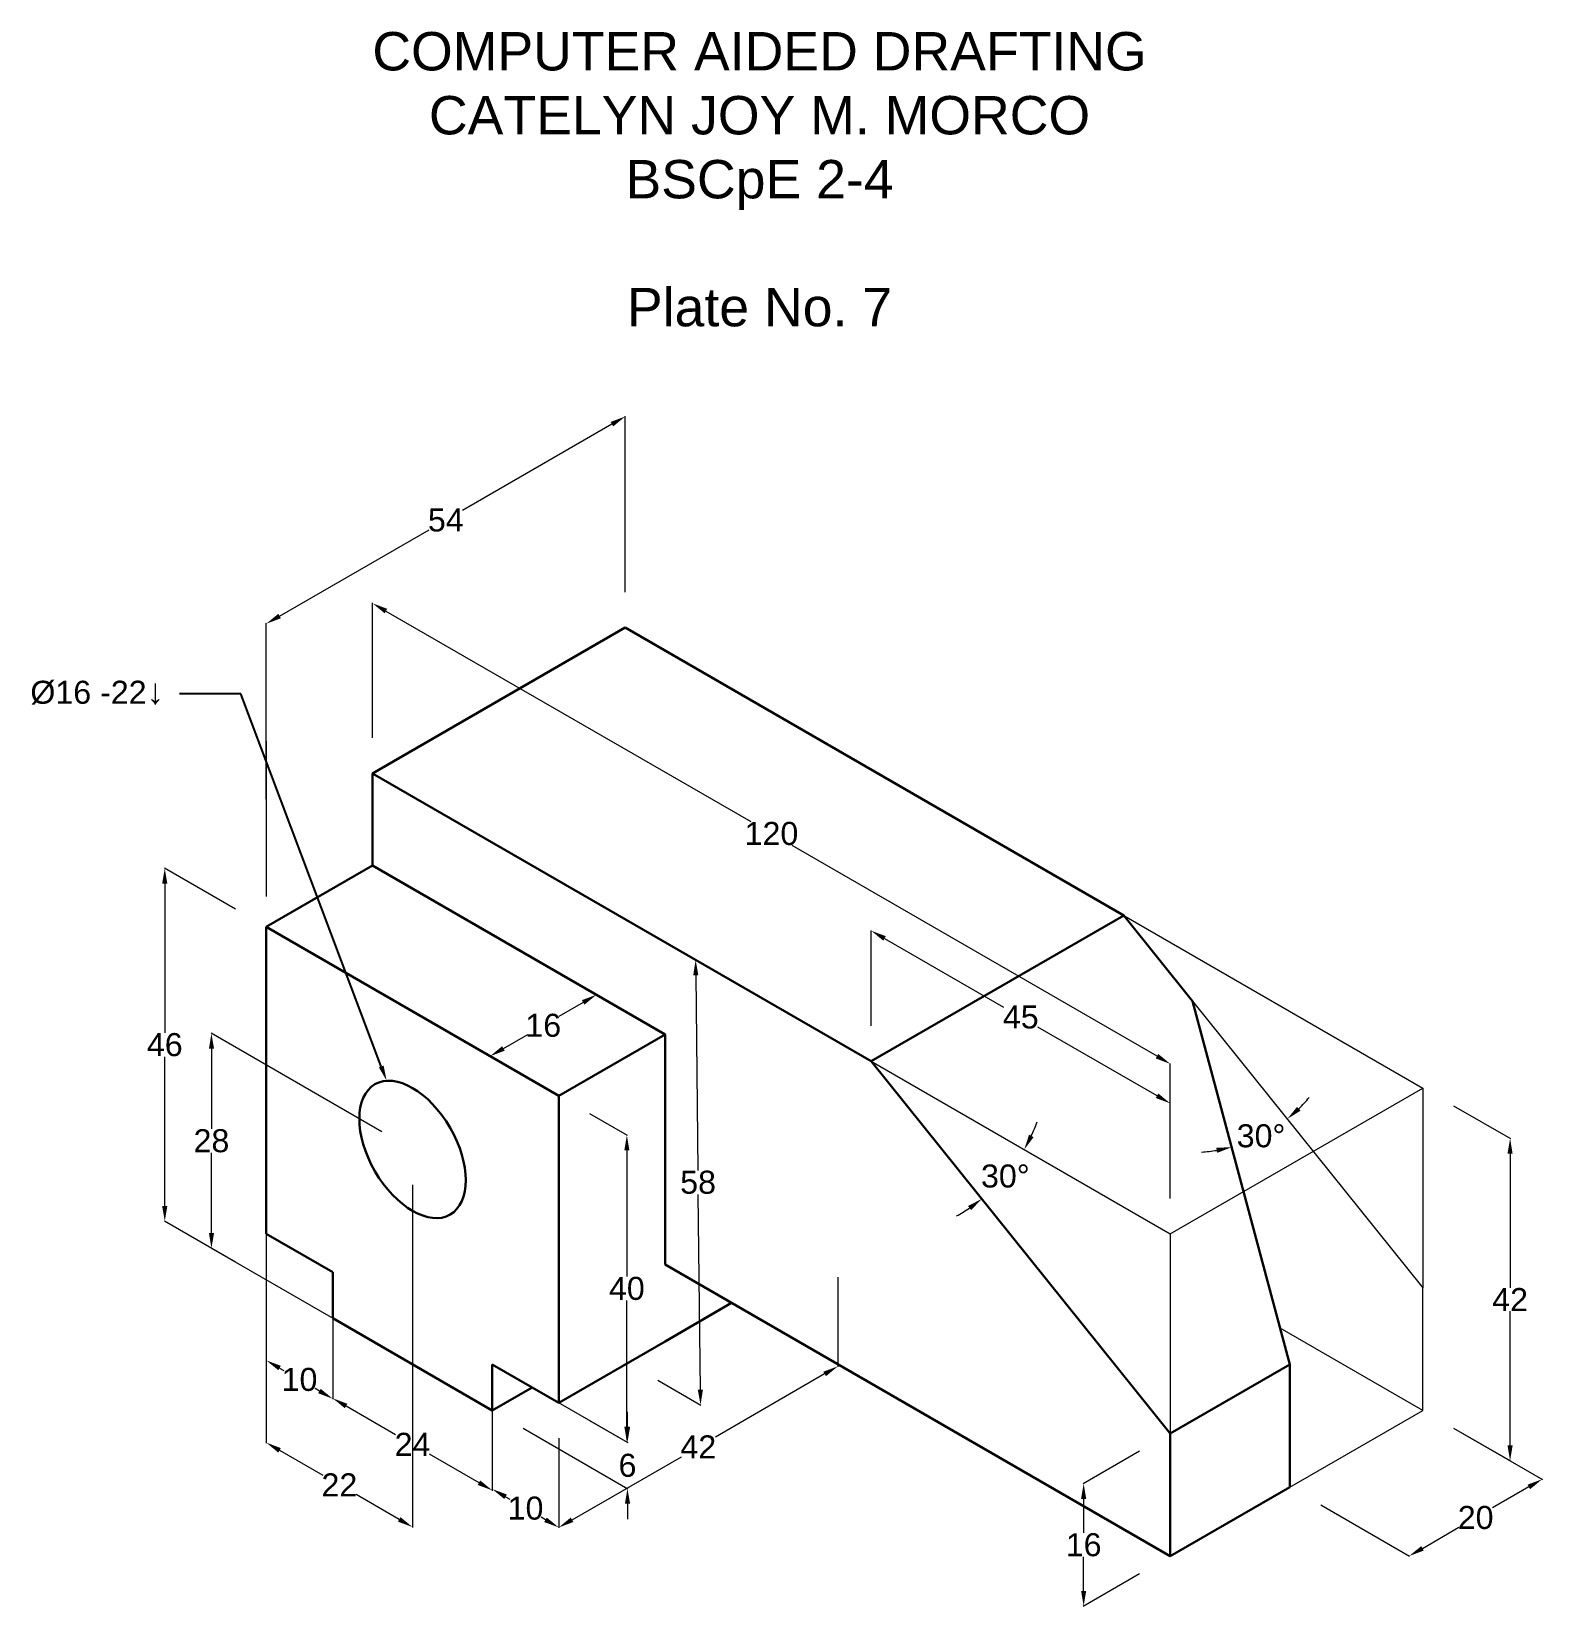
# Model space of a CAD drawing. Header units: inches. Extents: x 119 to 316, y 0 to 205.
import ezdxf
from ezdxf import colors
from ezdxf.entities.mleader import LeaderData, LeaderLine
from ezdxf.math import Vec2, Vec3

# ---------------------------------------------------------------- set-up
doc = ezdxf.new("R2010")
doc.units = ezdxf.units.IN
doc.header["$LTSCALE"] = 10
doc.header["$MEASUREMENT"] = 0
doc.header["$PDMODE"] = 35
for name, color, linetype, lineweight in [('const lines', 5, 'Continuous', 9), ('dims', 3, 'Continuous', 13), ('Objectline', 7, 'Continuous', 30)]:
    doc.layers.add(name, color=color, linetype=linetype, lineweight=lineweight)
doc.styles.get("Standard").update_dxf_attribs({"font": 'arial.ttf'})
doc.dimstyles.new('Copy(3) of ISO-25', dxfattribs={"dimtxt": 3, "dimasz": 2, "dimexe": 0.049213, "dimexo": 4, "dimgap": 0.024606, "dimtad": 0, "dimtih": 1, "dimtoh": 1, "dimdec": 0, "dimzin": 1, "dimdsep": 46, "dimtxsty": 'Standard', "dimcen": 0, "dimadec": 0, "dimazin": 0, "dimtfac": 1, "dimtdec": 0, "dimtofl": 0, "dimtmove": 1, "dimatfit": 1, "dimfxl": 0.03937, "dimlwd": 13, "dimlwe": 13, "dimarcsym": 0})

# ---------------------------------------------------------------- blocks, each defined once
blk = doc.blocks.new('*D0')
at = {"layer": 'Defpoints', "color": 0, "transparency": 16777216}
for p in [(300.5, 25.76), (283.18, 15.76), (298.71, 6.79)]:
    blk.add_point(p, dxfattribs=at)
at = {"layer": 'dims', "color": 0, "linetype": 'Continuous', "lineweight": 13, "transparency": 16777216}
for p, q in [((304.5, 23.45), (316.08, 16.77)), ((314.3, 15.79), (309.56, 13.06)), ((287.18, 13.45), (298.76, 6.77)), ((300.44, 7.79), (305.18, 10.53))]:
    blk.add_line(p, q, dxfattribs=at)
at = {"layer": 'dims', "color": 0, "transparency": 16777216}
for points in [[(314.13, 16.08), (314.47, 15.5), (316.03, 16.79)], [(300.28, 8.08), (300.61, 7.5), (298.71, 6.79)]]:
    blk.add_solid(points, dxfattribs=at)
at = {"layer": 'dims', "color": 0, "transparency": 16777216, "insert": (307.37, 11.79), "char_height": 3, "attachment_point": 5}
blk.add_mtext('20', dxfattribs=at)
blk = doc.blocks.new('*D1')
at = {"layer": 'Defpoints', "color": 0, "transparency": 16777216}
for p in [(228.62, 71.26), (228.62, 71.26), (245.14, 55.23), (267.59, 48.76), (267.59, 22.76)]:
    blk.add_point(p, dxfattribs=at)
at = {"layer": 'dims', "color": 0, "linetype": 'Continuous', "lineweight": 13, "transparency": 16777216}
for start, end in [(334.9793, 339.9587), (298.8242, 303.8035)]:
    blk.add_arc((228.62, 71.26), 23.02, start, end, dxfattribs=at)
at = {"layer": 'dims', "color": 0, "transparency": 16777216}
for points in [[(249.78, 61.37), (249.19, 61.68), (248.56, 59.75)], [(241.23, 52.4), (241.63, 51.86), (243.04, 53.31)]]:
    blk.add_solid(points, dxfattribs=at)
at = {"layer": 'dims', "color": 0, "transparency": 16777216, "insert": (246.1, 56.28), "char_height": 3, "attachment_point": 5}
blk.add_mtext('30%%D', dxfattribs=at)
blk = doc.blocks.new('*D2')
at = {"layer": 'Defpoints', "color": 0, "transparency": 16777216}
for p in [(270.5, 79.09), (270.5, 79.09), (278.18, 60.95), (300.5, 41.76), (283.18, 31.76)]:
    blk.add_point(p, dxfattribs=at)
at = {"layer": 'dims', "color": 0, "linetype": 'Continuous', "lineweight": 13, "transparency": 16777216}
for start, end in [(314.6035, 320.4233), (273.3557, 279.1754)]:
    blk.add_arc((270.5, 79.09), 19.7, start, end, dxfattribs=at)
at = {"layer": 'dims', "color": 0, "transparency": 16777216}
for points in [[(284.56, 64.82), (284.11, 65.32), (282.84, 63.74)], [(273.57, 59.97), (273.71, 59.32), (275.6, 60.06)]]:
    blk.add_solid(points, dxfattribs=at)
at = {"layer": 'dims', "color": 0, "transparency": 16777216, "insert": (279.41, 61.52), "char_height": 3, "attachment_point": 5}
blk.add_mtext('30%%D', dxfattribs=at)
blk = doc.blocks.new('*D3')
at = {"layer": 'Defpoints', "color": 0, "transparency": 16777216}
for p in [(149.81, 128.26), (196.58, 127.76), (149.81, 100.76)]:
    blk.add_point(p, dxfattribs=at)
at = {"layer": 'dims', "color": 0, "linetype": 'Continuous', "lineweight": 13, "transparency": 16777216}
for p, q in [((194.85, 154.26), (175.36, 143.01)), ((196.58, 132.38), (196.58, 155.32)), ((151.55, 129.26), (171.03, 140.51)), ((149.81, 105.38), (149.81, 128.32))]:
    blk.add_line(p, q, dxfattribs=at)
at = {"layer": 'dims', "color": 0, "transparency": 16777216}
for points in [[(194.68, 154.55), (195.01, 153.97), (196.58, 155.26)], [(151.38, 129.55), (151.71, 128.97), (149.81, 128.26)]]:
    blk.add_solid(points, dxfattribs=at)
at = {"layer": 'dims', "color": 0, "transparency": 16777216, "insert": (173.2, 141.76), "char_height": 3, "attachment_point": 5}
blk.add_mtext('54', dxfattribs=at)
blk = doc.blocks.new('*D4')
at = {"layer": 'Defpoints', "color": 0, "transparency": 16777216}
for p in [(224.29, 47.76), (187.92, 26.76), (187.92, 10.51)]:
    blk.add_point(p, dxfattribs=at)
at = {"layer": 'dims', "color": 0, "linetype": 'Continuous', "lineweight": 13, "transparency": 16777216}
for p, q in [((224.29, 43.14), (224.29, 31.45)), ((222.56, 30.51), (208.32, 22.29)), ((187.92, 22.14), (187.92, 10.45)), ((189.65, 11.51), (203.89, 19.73))]:
    blk.add_line(p, q, dxfattribs=at)
at = {"layer": 'dims', "color": 0, "transparency": 16777216}
for points in [[(222.39, 30.8), (222.73, 30.22), (224.29, 31.51)], [(189.48, 11.8), (189.82, 11.22), (187.92, 10.51)]]:
    blk.add_solid(points, dxfattribs=at)
at = {"layer": 'dims', "color": 0, "transparency": 16777216, "insert": (206.1, 21.01), "char_height": 3, "attachment_point": 5}
blk.add_mtext('42', dxfattribs=at)
blk = doc.blocks.new('*D5')
at = {"layer": 'Defpoints', "color": 0, "transparency": 16777216}
for p in [(187.92, 66.76), (187.92, 26.76), (196.79, 21.64)]:
    blk.add_point(p, dxfattribs=at)
at = {"layer": 'dims', "color": 0, "linetype": 'Continuous', "lineweight": 13, "transparency": 16777216}
for p, q in [((191.92, 64.45), (196.84, 61.61)), ((196.79, 59.64), (196.79, 43.19)), ((196.79, 23.64), (196.79, 40.08)), ((191.92, 24.45), (196.84, 21.61))]:
    blk.add_line(p, q, dxfattribs=at)
at = {"layer": 'dims', "color": 0, "transparency": 16777216}
for points in [[(196.46, 59.64), (197.12, 59.64), (196.79, 61.64)], [(196.46, 23.64), (197.12, 23.64), (196.79, 21.64)]]:
    blk.add_solid(points, dxfattribs=at)
at = {"layer": 'dims', "color": 0, "transparency": 16777216, "insert": (196.79, 41.64), "char_height": 3, "attachment_point": 5}
blk.add_mtext('40', dxfattribs=at)
blk = doc.blocks.new('*D6')
at = {"layer": 'Defpoints', "color": 0, "transparency": 16777216}
for p in [(179.26, 31.76), (179.26, 25.76), (196.87, 15.59)]:
    blk.add_point(p, dxfattribs=at)
at = {"layer": 'dims', "color": 0, "linetype": 'Continuous', "lineweight": 13, "transparency": 16777216}
for p, q in [((183.26, 29.45), (196.92, 21.56)), ((196.87, 23.59), (196.87, 25.59)), ((183.26, 23.45), (196.92, 15.56)), ((196.87, 13.59), (196.87, 11.59))]:
    blk.add_line(p, q, dxfattribs=at)
at = {"layer": 'dims', "color": 0, "transparency": 16777216}
for points in [[(196.54, 23.59), (197.21, 23.59), (196.87, 21.59)], [(196.54, 13.59), (197.21, 13.59), (196.87, 15.59)]]:
    blk.add_solid(points, dxfattribs=at)
at = {"layer": 'dims', "color": 0, "transparency": 16777216, "insert": (196.87, 18.59), "char_height": 3, "attachment_point": 5}
blk.add_mtext('6', dxfattribs=at)
blk = doc.blocks.new('*D8')
at = {"layer": 'Defpoints', "color": 0, "transparency": 16777216}
for p in [(149.81, 48.76), (158.47, 43.76), (158.47, 27.28)]:
    blk.add_point(p, dxfattribs=at)
at = {"layer": 'dims', "color": 0, "linetype": 'Continuous', "lineweight": 13, "transparency": 16777216}
for p, q in [((149.81, 44.14), (149.81, 32.23)), ((158.47, 39.14), (158.47, 27.23)), ((151.55, 31.28), (152.12, 30.95)), ((156.74, 28.28), (156.17, 28.61))]:
    blk.add_line(p, q, dxfattribs=at)
at = {"layer": 'dims', "color": 0, "transparency": 16777216}
for points in [[(151.71, 31.57), (151.38, 31), (149.81, 32.28)], [(156.91, 28.57), (156.57, 28), (158.47, 27.28)]]:
    blk.add_solid(points, dxfattribs=at)
at = {"layer": 'dims', "color": 0, "transparency": 16777216, "insert": (154.14, 29.78), "char_height": 3, "attachment_point": 5}
blk.add_mtext('10', dxfattribs=at)
blk = doc.blocks.new('*D9')
at = {"layer": 'Defpoints', "color": 0, "transparency": 16777216}
for p in [(179.26, 31.76), (187.92, 26.76), (187.92, 10.51)]:
    blk.add_point(p, dxfattribs=at)
at = {"layer": 'dims', "color": 0, "linetype": 'Continuous', "lineweight": 13, "transparency": 16777216}
for p, q in [((179.26, 27.14), (179.26, 15.45)), ((187.92, 22.14), (187.92, 10.45)), ((180.99, 14.51), (181.56, 14.18)), ((186.19, 11.51), (185.62, 11.84))]:
    blk.add_line(p, q, dxfattribs=at)
at = {"layer": 'dims', "color": 0, "transparency": 16777216}
for points in [[(181.16, 14.8), (180.82, 14.22), (179.26, 15.51)], [(186.35, 11.8), (186.02, 11.22), (187.92, 10.51)]]:
    blk.add_solid(points, dxfattribs=at)
at = {"layer": 'dims', "color": 0, "transparency": 16777216, "insert": (183.59, 13.01), "char_height": 3, "attachment_point": 5}
blk.add_mtext('10', dxfattribs=at)
blk = doc.blocks.new('*D10')
at = {"layer": 'Defpoints', "color": 0, "transparency": 16777216}
for p in [(158.47, 37.76), (179.26, 25.76), (179.26, 15.34)]:
    blk.add_point(p, dxfattribs=at)
at = {"layer": 'dims', "color": 0, "linetype": 'Continuous', "lineweight": 13, "transparency": 16777216}
for p, q in [((158.47, 33.14), (158.47, 27.28)), ((160.21, 26.34), (166.67, 22.61)), ((179.26, 21.14), (179.26, 15.28)), ((177.53, 16.34), (171.06, 20.08))]:
    blk.add_line(p, q, dxfattribs=at)
at = {"layer": 'dims', "color": 0, "transparency": 16777216}
for points in [[(160.37, 26.63), (160.04, 26.05), (158.47, 27.34)], [(177.69, 16.63), (177.36, 16.05), (179.26, 15.34)]]:
    blk.add_solid(points, dxfattribs=at)
at = {"layer": 'dims', "color": 0, "transparency": 16777216, "insert": (168.87, 21.34), "char_height": 3, "attachment_point": 5}
blk.add_mtext('24', dxfattribs=at)
blk = doc.blocks.new('*D12')
at = {"layer": 'Defpoints', "color": 0, "transparency": 16777216}
for p in [(149.81, 88.76), (136.59, 50.4), (149.81, 42.76)]:
    blk.add_point(p, dxfattribs=at)
at = {"layer": 'dims', "color": 0, "linetype": 'Continuous', "lineweight": 13, "transparency": 16777216}
for p, q in [((145.81, 91.07), (136.54, 96.42)), ((136.59, 94.4), (136.59, 74.95)), ((136.59, 52.4), (136.59, 71.84)), ((145.81, 45.07), (136.54, 50.42))]:
    blk.add_line(p, q, dxfattribs=at)
at = {"layer": 'dims', "color": 0, "transparency": 16777216}
for points in [[(136.25, 94.4), (136.92, 94.4), (136.59, 96.4)], [(136.25, 52.4), (136.92, 52.4), (136.59, 50.4)]]:
    blk.add_solid(points, dxfattribs=at)
at = {"layer": 'dims', "color": 0, "transparency": 16777216, "insert": (136.59, 73.4), "char_height": 3, "attachment_point": 5}
blk.add_mtext('46', dxfattribs=at)
blk = doc.blocks.new('*D13')
at = {"layer": 'Defpoints', "color": 0, "transparency": 16777216}
for p in [(228.62, 88.26), (228.62, 71.26), (267.59, 48.76)]:
    blk.add_point(p, dxfattribs=at)
at = {"layer": 'dims', "color": 0, "linetype": 'Continuous', "lineweight": 13, "transparency": 16777216}
for p, q in [((228.62, 75.88), (228.62, 88.31)), ((230.35, 87.26), (245.86, 78.3)), ((265.86, 66.76), (250.35, 75.71)), ((267.59, 53.38), (267.59, 65.81))]:
    blk.add_line(p, q, dxfattribs=at)
at = {"layer": 'dims', "color": 0, "transparency": 16777216}
for points in [[(230.52, 87.55), (230.19, 86.97), (228.62, 88.26)], [(266.03, 67.05), (265.69, 66.47), (267.59, 65.76)]]:
    blk.add_solid(points, dxfattribs=at)
at = {"layer": 'dims', "color": 0, "transparency": 16777216, "insert": (248.11, 77.01), "char_height": 3, "attachment_point": 5}
blk.add_mtext('45', dxfattribs=at)
blk = doc.blocks.new('*D14')
at = {"layer": 'Defpoints', "color": 0, "transparency": 16777216}
for p in [(267.59, 22.76), (267.59, 6.76), (256.3, 0.24)]:
    blk.add_point(p, dxfattribs=at)
at = {"layer": 'dims', "color": 0, "linetype": 'Continuous', "lineweight": 13, "transparency": 16777216}
for p, q in [((263.59, 20.45), (256.25, 16.21)), ((256.3, 14.24), (256.3, 9.8)), ((256.3, 2.24), (256.3, 6.68)), ((263.59, 4.45), (256.25, 0.21))]:
    blk.add_line(p, q, dxfattribs=at)
at = {"layer": 'dims', "color": 0, "transparency": 16777216}
for points in [[(255.97, 14.24), (256.63, 14.24), (256.3, 16.24)], [(255.97, 2.24), (256.63, 2.24), (256.3, 0.24)]]:
    blk.add_solid(points, dxfattribs=at)
at = {"layer": 'dims', "color": 0, "transparency": 16777216, "insert": (256.3, 8.24), "char_height": 3, "attachment_point": 5}
blk.add_mtext('16', dxfattribs=at)
blk = doc.blocks.new('*D15')
at = {"layer": 'Defpoints', "color": 0, "transparency": 16777216}
for p in [(163.67, 108.76), (267.59, 70.91), (267.59, 48.76)]:
    blk.add_point(p, dxfattribs=at)
at = {"layer": 'dims', "color": 0, "linetype": 'Continuous', "lineweight": 13, "transparency": 16777216}
for p, q in [((163.67, 113.38), (163.67, 130.97)), ((165.4, 129.91), (212.94, 102.47)), ((265.86, 71.91), (218.33, 99.35)), ((267.59, 53.38), (267.59, 70.97))]:
    blk.add_line(p, q, dxfattribs=at)
at = {"layer": 'dims', "color": 0, "transparency": 16777216}
for points in [[(165.57, 130.2), (165.23, 129.62), (163.67, 130.91)], [(266.03, 72.2), (265.69, 71.62), (267.59, 70.91)]]:
    blk.add_solid(points, dxfattribs=at)
at = {"layer": 'dims', "color": 0, "transparency": 16777216, "insert": (215.63, 100.91), "char_height": 3, "attachment_point": 5}
blk.add_mtext('120', dxfattribs=at)
blk = doc.blocks.new('*D16')
at = {"layer": 'Defpoints', "color": 0, "transparency": 16777216}
for p in [(300.5, 67.76), (300.5, 25.76), (311.86, 19.2)]:
    blk.add_point(p, dxfattribs=at)
at = {"layer": 'dims', "color": 0, "linetype": 'Continuous', "lineweight": 13, "transparency": 16777216}
for p, q in [((304.5, 65.45), (311.91, 61.18)), ((311.86, 59.2), (311.86, 41.73)), ((311.86, 21.2), (311.86, 38.67)), ((304.5, 23.45), (311.91, 19.18))]:
    blk.add_line(p, q, dxfattribs=at)
at = {"layer": 'dims', "color": 0, "transparency": 16777216}
for points in [[(311.52, 59.2), (312.19, 59.2), (311.86, 61.2)], [(311.52, 21.2), (312.19, 21.2), (311.86, 19.2)]]:
    blk.add_solid(points, dxfattribs=at)
at = {"layer": 'dims', "color": 0, "transparency": 16777216, "insert": (311.86, 40.2), "char_height": 3, "attachment_point": 5}
blk.add_mtext('42', dxfattribs=at)
blk = doc.blocks.new('*D17')
at = {"layer": 'Defpoints', "color": 0, "transparency": 16777216}
for p in [(196.15, 90.01), (196.79, 32.01), (206.39, 26.47)]:
    blk.add_point(p, dxfattribs=at)
at = {"layer": 'dims', "color": 0, "linetype": 'Continuous', "lineweight": 13, "transparency": 16777216}
for p, q in [((200.17, 87.69), (205.8, 84.44)), ((205.77, 82.47), (206.05, 57.02)), ((206.37, 28.47), (206.08, 53.91)), ((200.81, 29.69), (206.44, 26.44))]:
    blk.add_line(p, q, dxfattribs=at)
at = {"layer": 'dims', "color": 0, "transparency": 16777216}
for points in [[(206.1, 82.47), (205.44, 82.46), (205.75, 84.47)], [(206.7, 28.47), (206.03, 28.47), (206.39, 26.47)]]:
    blk.add_solid(points, dxfattribs=at)
at = {"layer": 'dims', "color": 0, "transparency": 16777216, "insert": (206.07, 55.47), "char_height": 3, "attachment_point": 5}
blk.add_mtext('58', dxfattribs=at)
blk = doc.blocks.new('*D18')
at = {"layer": 'Defpoints', "color": 0, "transparency": 16777216}
for p in [(201.77, 74.76), (178.98, 71.92), (187.92, 66.76)]:
    blk.add_point(p, dxfattribs=at)
at = {"layer": 'dims', "color": 0, "linetype": 'Continuous', "lineweight": 13, "transparency": 16777216}
for p, q in [((191.1, 78.92), (187.93, 77.1)), ((197.77, 77.07), (192.78, 79.95)), ((180.71, 72.92), (183.87, 74.75)), ((183.92, 69.07), (178.93, 71.95))]:
    blk.add_line(p, q, dxfattribs=at)
at = {"layer": 'dims', "color": 0, "transparency": 16777216}
for points in [[(190.93, 79.21), (191.27, 78.63), (192.83, 79.92)], [(180.54, 73.21), (180.87, 72.63), (178.98, 71.92)]]:
    blk.add_solid(points, dxfattribs=at)
at = {"layer": 'dims', "color": 0, "transparency": 16777216, "insert": (185.9, 75.92), "char_height": 3, "attachment_point": 5}
blk.add_mtext('16', dxfattribs=at)
blk = doc.blocks.new('*D19')
at = {"layer": 'Defpoints', "color": 0, "transparency": 16777216}
for p in [(168.87, 59.76), (142.67, 46.88), (168.87, 31.76)]:
    blk.add_point(p, dxfattribs=at)
at = {"layer": 'dims', "color": 0, "linetype": 'Continuous', "lineweight": 13, "transparency": 16777216}
for p, q in [((164.87, 62.07), (142.62, 74.91)), ((142.67, 72.88), (142.67, 62.44)), ((142.67, 48.88), (142.67, 59.33)), ((164.87, 34.07), (142.62, 46.91))]:
    blk.add_line(p, q, dxfattribs=at)
at = {"layer": 'dims', "color": 0, "transparency": 16777216}
for points in [[(142.34, 72.88), (143.01, 72.88), (142.67, 74.88)], [(142.34, 48.88), (143.01, 48.88), (142.67, 46.88)]]:
    blk.add_solid(points, dxfattribs=at)
at = {"layer": 'dims', "color": 0, "transparency": 16777216, "insert": (142.67, 60.88), "char_height": 3, "attachment_point": 5}
blk.add_mtext('28', dxfattribs=at)
blk = doc.blocks.new('*D20')
at = {"layer": 'Defpoints', "color": 0, "transparency": 16777216}
for p in [(149.81, 70.76), (168.87, 59.76), (149.81, 21.56)]:
    blk.add_point(p, dxfattribs=at)
at = {"layer": 'dims', "color": 0, "linetype": 'Continuous', "lineweight": 13, "transparency": 16777216}
for p, q in [((149.81, 66.14), (149.81, 21.5)), ((168.87, 55.14), (168.87, 10.5)), ((151.55, 20.56), (157.16, 17.32)), ((167.13, 11.56), (161.52, 14.8))]:
    blk.add_line(p, q, dxfattribs=at)
at = {"layer": 'dims', "color": 0, "transparency": 16777216}
for points in [[(151.71, 20.85), (151.38, 20.27), (149.81, 21.56)], [(167.3, 11.85), (166.97, 11.27), (168.87, 10.56)]]:
    blk.add_solid(points, dxfattribs=at)
at = {"layer": 'dims', "color": 0, "transparency": 16777216, "insert": (159.34, 16.06), "char_height": 3, "attachment_point": 5}
blk.add_mtext('22', dxfattribs=at)

msp = doc.modelspace()

# ---------------------------------------------------------------- linework, layer by layer
at = {"layer": 'const lines'}
for p, q in [((261.53, 90.26), (300.5, 67.76)), ((270.5, 79.09), (300.5, 41.75)), ((228.62, 71.26), (267.59, 48.76)), ((267.59, 48.76), (300.5, 67.76)), ((300.5, 67.76), (300.5, 41.75)), ((267.59, 48.76), (267.59, 22.76)), ((300.5, 25.76), (300.5, 41.76)), ((300.5, 25.76), (281.91, 36.49)), ((283.18, 15.76), (300.5, 25.76))]:
    msp.add_line(p, q, dxfattribs=at)
at = {"layer": 'dims'}
msp.add_line((149.81, 112.94), (149.81, 92.73), dxfattribs=at)
at = {"layer": 'Objectline'}
for p, q in [((163.67, 108.76), (196.58, 127.76)), ((196.58, 127.76), (261.53, 90.26)), ((163.67, 96.76), (163.67, 108.76)), ((163.67, 108.76), (228.62, 71.26)), ((149.81, 88.76), (163.67, 96.76)), ((163.67, 96.76), (201.77, 74.76)), ((149.81, 48.76), (149.81, 88.76)), ((149.81, 88.76), (187.92, 66.76)), ((261.53, 90.26), (228.62, 71.26)), ((261.53, 90.26), (270.5, 79.09)), ((270.5, 79.09), (283.18, 31.76)), ((187.92, 66.76), (201.77, 74.76)), ((201.77, 74.76), (201.77, 44.76)), ((228.62, 71.26), (267.59, 22.76)), ((187.92, 66.76), (187.92, 26.76)), ((158.47, 43.76), (149.81, 48.76)), ((158.47, 37.76), (158.47, 43.76)), ((267.59, 6.76), (201.77, 44.76)), ((201.77, 34.76), (210.43, 39.76)), ((179.26, 25.76), (158.47, 37.76)), ((187.92, 26.76), (201.77, 34.76)), ((187.92, 26.76), (179.26, 31.76)), ((179.26, 31.76), (179.26, 25.76)), ((283.18, 31.76), (267.59, 22.76)), ((283.18, 15.76), (283.18, 31.76)), ((179.26, 25.76), (184.45, 28.76)), ((267.59, 6.76), (267.59, 22.76)), ((267.59, 6.76), (283.18, 15.76))]:
    msp.add_line(p, q, dxfattribs=at)
msp.add_ellipse((168.87, 59.76), major_axis=(4.9, -8.49), ratio=0.57735, dxfattribs=at)

# ---------------------------------------------------------------- texts
at = {"layer": 'Objectline', "insert": (121.46, 205.35), "char_height": 5, "attachment_point": 1}
msp.add_mtext_dynamic_manual_height_columns('\\pxqc;COMPUTER AIDED DRAFTING\\PCATELYN JOY M. MORCO\\PBSCpE 2-4\\P\\PPlate No. 7', width=185.2279, gutter_width=0.492, heights=[0], dxfattribs=at)

# ---------------------------------------------------------------- dimensions: what is measured, and where the dimension line sits
at = {"layer": 'dims'}
for p1, p2, distance, picture, middle in [((196.58, 127.76), (149.81, 100.76), -23.82, '*D3', (173.2, 141.76)), ((163.67, 108.76), (267.59, 48.76), 19.18, '*D15', (215.63, 100.91)), ((149.81, 88.76), (149.81, 42.76), -13.23, '*D12', (136.59, 73.4)), ((196.15, 90.01), (196.79, 32.01), 9.54, '*D17', (206.07, 55.47)), ((267.59, 48.76), (228.62, 71.26), -14.72, '*D13', (248.11, 77.01)), ((201.77, 74.76), (187.92, 66.76), -8.94, '*D18', (185.9, 75.92)), ((168.87, 59.76), (168.87, 31.76), -26.19, '*D19', (142.67, 60.88)), ((168.87, 59.76), (149.81, 70.76), 42.61, '*D20', (159.34, 16.06)), ((300.5, 67.76), (300.5, 25.76), 11.36, '*D16', (311.86, 40.2)), ((187.92, 66.76), (187.92, 26.76), 8.87, '*D5', (196.79, 41.64)), ((149.81, 48.76), (158.47, 43.76), -14.27, '*D8', (154.14, 29.78)), ((224.29, 47.76), (187.92, 26.76), 14.07, '*D4', (206.1, 21.01)), ((158.47, 37.76), (179.26, 25.76), -9.02, '*D10', (168.87, 21.34)), ((179.26, 31.76), (179.26, 25.76), 17.61, '*D6', (196.87, 18.59)), ((179.26, 31.76), (187.92, 26.76), -14.07, '*D9', (183.59, 13.01)), ((300.5, 25.76), (283.18, 15.76), 15.53, '*D0', (307.37, 11.79)), ((267.59, 22.76), (267.59, 6.76), -11.29, '*D14', (256.3, 8.24))]:
    dim = msp.add_aligned_dim(p1=p1, p2=p2, distance=distance, dimstyle='Copy(3) of ISO-25', dxfattribs=at)
    dim.commit()
    dim.dimension.update_dxf_attribs({"geometry": picture, "text_midpoint": middle})
for base, line1, line2, picture, middle in [((278.18, 60.95), ((270.5, 79.09), (283.18, 31.76)), ((270.5, 79.09), (300.5, 41.76)), '*D2', (279.41, 61.52)), ((245.14, 55.23), ((228.62, 71.26), (267.59, 22.76)), ((228.62, 71.26), (267.59, 48.76)), '*D1', (246.1, 56.28))]:
    dim = msp.add_angular_dim_2l(base=base, line1=line1, line2=line2, text='30%%D', dimstyle='Copy(3) of ISO-25', dxfattribs=at)
    dim.commit()
    dim.dimension.update_dxf_attribs({"geometry": picture, "text_midpoint": middle})

# ---------------------------------------------------------------- leaders
ml = msp.add_multileader_mtext('Standard', dxfattribs=at)
ml.set_content('%%C16 -22{\\H1.08333x;\\C256;↓}', color=256)
ml.set_leader_properties()
ml.build(insert=Vec2(0, 0))
ml.multileader.update_dxf_attribs({"arrow_head_size": 2})
ctx = ml.context
ctx.base_point, ctx.char_height, ctx.arrow_head_size, ctx.plane_origin = Vec3(117.59, 119.11), 3, 2, Vec3(168.87, 59.76)
ctx.text_align_type = 2
notes = []
notes.append((ctx, [(1, (1, 1, 0), (146.49, 119.11), (-1, 0), 8, [(0, [(165.5, 68.7)], 0, [])])]))
ctx.mtext.insert, ctx.mtext.alignment, ctx.mtext.flow_direction = Vec3(136.49, 121.08), 3, 5
for ctx, leaders in notes:
    for number, flags, end, landing, length, lines in leaders:
        leader = LeaderData()
        leader.index, (leader.has_last_leader_line, leader.has_dogleg_vector, leader.attachment_direction) = number, flags
        leader.last_leader_point, leader.dogleg_vector, leader.dogleg_length = Vec3(end), Vec3(landing), length
        for number, points, colour, breaks in lines:
            line = LeaderLine()
            line.index, line.vertices, line.color, line.breaks = number, Vec3.list(points), colors.encode_raw_color(colour), breaks
            leader.lines.append(line)
        ctx.leaders.append(leader)

doc.saveas('drawing.dxf')
